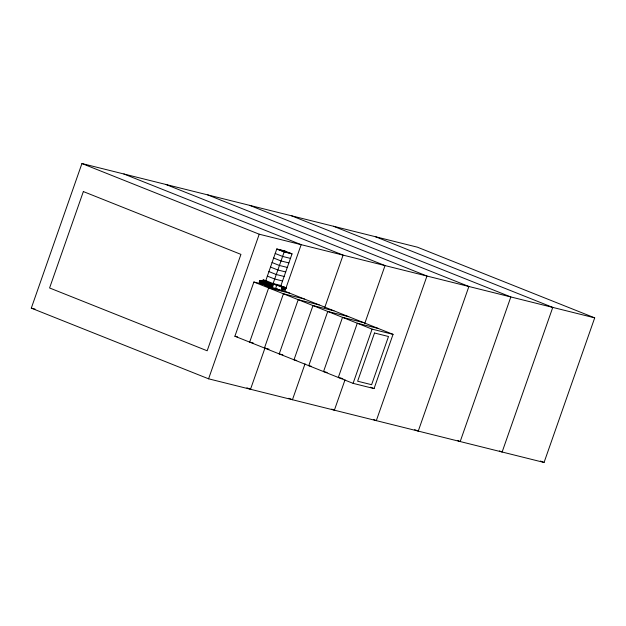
<?xml version="1.0" encoding="UTF-8"?>
<svg xmlns="http://www.w3.org/2000/svg" width="626" height="626" viewBox="0 0 626 626"><rect width="100%" height="100%" fill="white"/><g stroke="black" fill="none" stroke-linecap="round" stroke-linejoin="round"><path stroke-width="0.94" d="M262.169 281.739L262.576 281.168L261.637 283.656M262.49 281.825L262.364 282.201M263.476 282.068L263.421 282.475L263.577 281.896M264.133 282.232L264.462 281.645L271.261 284.243L270.659 285.949L268.155 285.049M265.471 282.467L265.181 283.375L265.408 282.561M264.18 283.398L263.976 283.961L264.109 283.476M264.814 282.623L263.53 282.365M267.106 283.195L267.482 283.187M267.764 283.359L267.623 283.735M282.835 287.115L282.553 287.71L282.78 286.896M283.163 287.201L282.459 288.891M283.821 287.365L283.625 287.725M268.382 283.508L268.28 283.899M282.052 289.118L283.367 289.447L284.157 287.185L281.504 286.567L281.457 286.974M281.817 286.857L281.418 286.825M282.866 286.911L286.004 287.921L280.73 285.918M283.202 287.514L283.421 288.14L283.844 287.162M266.285 283.977L266.105 284.752M266.41 283.899L266.723 282.889L266.073 284.807M267.325 283.312L267.059 284.063L266.911 283.202M267.169 284.509L266.981 284.971L267.349 284.251M267.365 284.134L267.654 283.39L267.247 284.055L268.006 284.407L267.74 285.166L267.905 284.689M267.764 283.969L268.03 283.218L267.466 284.822M267.967 284.29L268.225 283.531L267.936 284.282M268.124 283.758L268.343 284.384L268.687 283.375L268.014 285.229L268.249 284.47M268.476 284.838L268.319 285.307L268.664 284.572L269.321 284.736L269.055 285.487M268.906 284.634L268.64 285.386L265.886 284.439L267.552 284.603L267.388 285.073M269.29 283.797L268.671 285.393L268.992 284.658M268.969 285.472L269.571 283.907M269.438 284.141L269.36 284.634L269.407 284.134M269.97 284.9L269.712 285.652L269.884 284.877M270.189 284.024L269.931 284.775L270.518 284.102M269.955 285.714L270.299 284.986L269.931 285.706L270.174 285.26L269.571 284.963M270.44 285.323L270.283 285.8L270.542 285.041M268.484 285.112L269.642 284.822L269.352 285.566L269.947 283.914L269.657 284.713L270.925 285.135L270.69 285.902L270.87 285.127M270.557 284.877L271.261 284.29M265.526 284.58L270.988 286.027L271.199 285.206L270.909 285.957M271.402 284.634L271.238 285.104L271.496 284.353L266.105 283.257M285.613 288.805L282.326 288.289L282.138 288.75L282.756 288.085L285.706 288.782L282.686 287.96L282.968 287.209L282.803 287.71M282.709 287.968L283.03 287.224M282.67 288.07L282.819 288.922L282.991 288.148M283.695 288.21L284.087 287.217L283.32 289.376L282.06 289.063M284.063 288.414L283.797 289.165L283.977 288.39M284.024 288.289L284.368 287.561M284.204 288.758L284.102 289.243M284.65 288.719L285.08 289.486L285.378 288.743L284.345 288.312L284.595 287.921M284.642 289.322L284.963 288.641L284.705 289.392L282.866 288.805M285.049 288.664L284.76 289.408L285.26 287.78M285.386 288.633L285.675 287.882L285.417 288.641L284.971 288.469L285.573 288.163M285.659 288.703L285.918 287.944M260.205 281.512L259.657 281.379L259.391 282.13L268.945 285.847L263.702 284.54L264.868 281.739L264.282 283.108L264.415 282.623M259.954 280.518L259.688 281.27C259.297 279.329 266.715 281.152 264.814 282.827L265.041 282.052M259.962 281.45L259.641 282.193L259.9 281.442M260.205 280.581L259.907 281.324L260.283 280.597M260.831 280.738L260.643 281.512L260.854 280.745L266.966 282.545M261.191 280.769L260.893 281.614L261.183 280.824M261.089 281.105L261.042 281.457M261.511 280.91L261.918 281.004M262.153 281.371L261.245 283.132M262.826 281.23L262.529 281.982L262.779 281.528M264.391 283.805L263.116 283.523L263.867 281.497L263.21 282.146L263.46 281.7M263.069 282.177L263.804 281.481M264.133 281.559L263.421 283.453M264.211 281.583L263.867 281.958L264.415 281.997M264.524 283.218L264.227 284.071L264.195 283.14M264.994 282.083L264.704 282.842M265.925 282.991L265.76 283.461L266.066 282.725M266.394 282.803L266.081 283.821L271.285 285.182L266.05 283.813L266.246 283.343L259.829 280.792L260.541 281.027L260.346 281.489M268.21 283.836L268.022 284.298L268.358 283.296M269.243 283.828L268.695 285.456L268.476 284.775L268.077 285.573M281.747 286.904L281.536 287.162M282.123 286.731L282.647 286.653L282.076 286.919M282.349 287.091L284.243 287.835L284.102 288.312M283.108 286.974L282.842 287.725M283.335 287.342L283.015 288.038M264.329 282.811L261.465 282.099L261.199 282.85L264.078 283.617M261.441 282.913L261.668 282.146L261.59 282.889M262.091 281.317L261.707 282.036M261.527 282.929L261.691 282.459M270.088 284.306L269.9 284.767L270.479 284.4L261.519 280.847L261.23 281.825L261.864 282.091L261.989 281.598M262.02 282.545L261.77 282.991L262.231 281.551M262.067 283.062L262.263 282.6M262.184 283.093L262.349 282.623M262.482 282.24L263.108 281.669L262.505 283.445M262.771 282.42L262.427 283.155L262.654 282.389M262.732 282.662L262.889 281.825M262.513 283.179L262.677 282.702M263.241 282.85L263.084 283.32L263.812 281.418M263.17 283.343L263.327 282.866M263.413 283.398L263.757 282.67M263.671 282.529L264.055 281.81M263.734 283.484L263.898 283.007M264.195 282.154L264.164 282.662M263.984 283.03L264.477 283.875M264.117 282.647L264.54 281.661L263.53 284.353M264.688 282.788L264.853 282.318M265.017 282.866L276.786 248.968L284.65 250.924L292.037 253.874L280.964 285.503L273.1 283.547L265.714 280.597M265.995 284.728L266.34 283.993M266.3 283.875L266.543 283.421M266.488 284.337L266.324 284.807L266.598 284.368M266.629 283.954L267.239 283.288M266.95 284.032L267.2 283.586M266.512 284.29L266.731 284.916L267.02 284.165M267.091 285.002L267.247 284.533M268.264 284.36L268.64 283.633M268.069 285.245L268.664 284.572M268.374 284.392L268.507 283.914M268.617 285.386L268.859 284.932M268.922 284.525L269.188 284.079L269 284.548M268.945 285.464L269.227 284.713M269.548 285.104L269.274 285.542L269.532 284.791M269.845 284.243L269.571 284.689L269.861 283.938L269.438 284.087M269.603 285.628L270.197 285.268L270.033 285.738M270.009 284.799L270.275 284.048M270.338 284.877L270.502 284.407M270.526 285.346L270.667 285.894M270.831 284.486L270.667 284.963L270.933 284.212L263.483 281.34L262.897 283.218M270.581 285.871L270.768 285.409M270.886 285.018L271.16 284.572L270.995 285.041M282.052 288.735L282.216 288.257M282.162 288.758L282.326 288.289M282.459 288.836L282.185 288.195L282.459 288.836L282.655 288.367M282.952 287.514L282.795 287.983L282.545 287.357M282.709 288.899L282.897 288.43M283.116 288.07L283.382 287.311M283.476 289.087L283.735 288.336L283.038 288.977L282.686 288.234M283.148 289.009L282.897 288.375M283.664 288.203L284.04 287.475M283.688 289.142L283.961 288.696M283.993 288.281L284.282 287.537M284.321 288.367L284.611 287.616M284.486 287.897L284.76 288.476L285.026 287.725L284.423 289.384M284.673 289.384L284.861 288.922M284.979 288.531L285.166 288.062M284.783 289.415L284.947 288.946M285.088 288.555L285.253 288.085L281.168 286.536M285.292 288.719L285.002 289.47L285.276 289.024M285.636 288.696L285.824 288.226L282.764 287.303M267.474 283.594L267.693 284.22L267.513 283.821M269.681 285.652L269.869 285.182M269.986 284.791L270.174 284.329L260.502 280.651M270.964 285.033L270.847 284.188M282.788 288.915L282.983 288.453M283.281 287.592L283.093 288.062L283.296 287.295M282.678 288.829L283.195 288.508M283.633 288.617L282.882 289.267M283.938 287.757L283.75 288.226L284.72 288.578L284.454 289.329L284.634 288.555M283.774 289.165L283.938 288.688L283.015 288.312M284.079 288.304L283.86 287.678M31.3 308.141L81.936 163.535L417.417 247.184L594.7 317.859L544.064 462.465L208.583 378.816L31.3 308.141L35.025 309.072M208.583 378.816L259.227 234.21L594.7 317.859M281.802 290.01L393.042 334.354L374.051 388.582L353.087 383.355L234.891 336.24L253.882 282.013L268.898 285.777L260.322 282.357L260.541 281.903M269 283.875L269.094 283.484L268.296 285.683L259.281 282.146L259.876 280.44L265.119 281.747L271.59 284.329L265.651 282.921M259.61 282.232L260.205 280.526M260.025 282.342L259.837 281.63M260.979 282.561L264.415 283.562M264.36 284.705L260.932 283.437L261.723 281.176L261.496 281.99L264.407 282.725M261.84 280.933L261.019 283.414L264.368 284.274M261.457 282.968L262.169 281.066L261.934 281.489M261.457 283.523L261.152 283.038L264.039 284.259L260.932 283.437M261.864 282.091L262.028 281.622M261.848 283.281L262.38 281.77M262.114 283.132L263.155 279.916L265.964 280.612M262.067 283.766L261.762 283.281M262.239 283.054L262.904 281.254M262.106 283.688L261.809 283.202M262.685 282.279L262.92 281.731M263.147 281.317L262.247 283.907L264 284.337M262.685 284.016L262.419 283.445M263.045 283.304L263.28 282.756M262.92 284.102L263.515 283.719M263.092 284.243L263.264 283.781M263.515 283.586L264.141 281.504M263.343 284.173L263.554 283.633M263.562 284.227L264.469 281.583M264.211 283.954L264.493 283.148L261.3 282.357M264.368 284.65L264.618 283.914M265.033 282.921L265.416 281.927M265.103 283.296L265.267 282.827M265.111 283.664L264.884 284.188L265.009 283.703M264.806 284.76L264.501 284.274M265.095 283.828L264.962 284.204L265.095 283.719M265.401 283.727L265.025 284.814L261.621 283.562M265.064 284.728L265.44 283.742M265.463 284.267L265.643 283.789M265.706 283.789L265.51 284.353L265.667 283.868M265.839 283.539L266.23 282.349M265.455 284.924L265.8 284.11L271.097 285.487M265.987 283.328L266.355 282.381L261.598 281.497M265.62 284.963L266.441 282.702L266.879 282.811M265.674 285.033L266.559 282.428L266.958 282.647M265.964 284.83L266.136 284.368M266.113 285.088L266.355 284.423M266.919 282.733L266.707 283.304M266.293 284.744L266.606 284.063L264.203 283.077M266.332 285.143L267.177 282.702M266.731 284.971L267.615 282.811L267.138 282.788M266.77 285.253L266.465 284.76M266.981 285.362L267.795 282.952L268.233 283.054L267.803 284.032M267.325 284.587L267.388 284.298M267.427 285.409L267.122 284.924M267.607 285.073L267.92 284.392L267.631 285.135L268.233 284.775L268.045 285.237L268.21 284.767L267.279 284.392M267.638 285.519L268.405 283.195L268.844 283.304L268.038 285.292M268.734 285.738L269.11 284.932M269.571 285.566L269.736 285.088M270.268 284.001L269.673 285.706L266.465 284.47M270.002 285.785L270.596 284.079M270.33 285.871L270.925 284.165M270.166 286.708L270.855 286.943L271.911 283.93L271.191 283.789L270.205 286.778L262.764 283.852M270.768 286.857L271.794 283.938M267.623 285.988L264.133 285.12L271.52 288.062L284.181 251.91L292.037 253.874M271.52 288.062L281.935 290.707L283.249 286.943L276.7 285.307L275.385 289.079L272.302 287.85L273.625 284.087L285.675 287.843L285.08 289.541M280.808 286.512L281.371 286.246M281.238 287.381L281.59 286.301M281.653 287.084L281.95 286.567M281.99 286.489L281.786 287.06M282.428 287.96L282.13 288.805L283.32 289.376M282.631 287.334L282.827 286.786M282.662 289.212L283.077 288.171M282.709 289.282L283.5 287.021M283.108 289.055L283.828 287.107M283.766 289.22L284.36 287.514M283.993 289.157L284.306 288.476M284.094 289.298L284.689 287.592M285.057 289.478L285.589 287.866M265.033 347.821L250.517 389.27L246.902 387.823M284.713 291.638L301.161 244.664L123.87 173.989M305.034 363.808L292.452 399.724L288.836 398.285M324.706 307.624L343.095 255.118L165.812 184.451M345.036 379.786L334.386 410.179L331.678 409.099M364.708 323.603L385.029 265.58L207.746 194.905M353.087 383.355L372.079 329.127L393.042 334.354M259.367 282.123L260.189 281.817L260.048 282.295M260.619 282.436L260.784 281.966L260.596 282.428M263.538 282.232L263.71 281.763M260.103 281.794L259.939 282.263L260.236 281.465L259.579 281.285L261.543 282.005M264.305 284.04L264.438 283.664M265.174 284.251L265.424 283.805M268.178 284.071L268.311 283.555M283.257 287.827L283.421 287.467M262.419 281.403L262.192 282.17M263.077 281.567L262.81 282.318L261.253 281.755L262.435 282.091M263.726 281.731L263.194 282.318M264.688 282.005L264.415 282.725M265.925 282.584L265.721 283.054M266.042 283.922L265.776 284.673L265.94 284.204L263.233 283.163M266.934 284.141L266.653 284.893L266.895 284.439M267.466 284.587L266.598 283.891M268.961 283.719L268.593 284.447L269.164 284.071L259.876 280.44M283.648 288.312L283.367 289.063L283.938 288.688L283.5 288.523M284.94 287.702L284.65 288.445L284.924 288.007M260.972 281.59L261.167 281.129M263.593 282.248L263.765 281.778M262.951 282.67L262.756 283.234L263.366 281.583L263.178 282.412M265.87 282.467L266.3 282.483M262.552 281.637L265.651 282.318M266.05 283.14L264.352 282.913M259.657 281.379L261.363 282.381M271.105 284.556L270.69 284.4M267.772 283.727L260.768 280.972L261.199 281.191M282.842 287.483L282.49 287.342M285.464 288.14L280.315 286.004M285.448 251.308L278.46 249.571L283.382 251.527L290.37 253.272M290.456 258.389L282.592 256.433L275.205 253.483M288.876 262.912L281.011 260.948L273.625 258.006M287.295 267.427L279.431 265.471L272.044 262.521M285.706 271.95L277.85 269.986L270.463 267.044M284.126 276.465L276.262 274.509L268.875 271.559M282.545 280.988L274.681 279.024L267.294 276.082M271.191 283.789L265.807 281.645L266.402 281.794M281.551 286.379L282.029 286.411M267.099 282.866L267.537 282.975M267.756 283.03L268.186 283.14M264.344 282.263L269.743 283.594M262.458 281.935L262.897 282.044M263.726 282.342L264.203 282.373M264.383 282.506L264.861 282.537M266.347 282.999L266.786 283.108M263.092 282.256L262.568 282.076M281.379 286.841L282.404 287.021M259.281 282.146L260.729 282.522M261.527 282.717L261.926 282.835M262.184 282.882L262.584 282.999M262.458 283.367L262.897 283.468M263.734 283.774L265.627 284.165M266.543 284.525L267.599 284.658M262.38 283.523L263.702 283.891M263.89 283.969L265.565 284.353M265.15 284.439L266.285 284.627M267.772 285.088L268.21 285.198M268.429 285.253L268.867 285.362M264.908 284.478L265.346 284.587M282.021 288.664L285.409 289.627L283.234 288.805M266.191 284.924L264.446 284.486L270.855 286.943M267.067 285.143L267.505 285.245M265.8 285.714L269.29 286.591M272.302 287.85L277.921 289.251M270.722 287.678L277.709 289.423M289.627 293.132L268.656 287.897L249.664 342.125L253.311 343.04M304.4 299.017L283.429 293.79L264.446 348.017L269 349.151M319.174 304.909L298.203 299.682L279.219 353.909L282.866 354.817M333.948 310.801L312.977 305.566L293.993 359.793L296.724 360.474M348.721 316.686L327.75 311.458L308.767 365.686L311.498 366.366M363.495 322.578L342.524 317.351L323.54 371.578L327.187 372.486M378.268 328.47L357.297 323.235L338.314 377.462L342.868 378.597M234.891 336.24L237.63 336.921M266.895 283.508L260.134 280.769M259.774 281.716L260.189 281.872M268.804 284.916L268.421 284.767M262.466 281.144L271.168 284.47M282.044 286.982L281.207 286.7M265.354 284.102L266.817 284.673M264.047 283.774L265.76 284.4M267.169 284.454L267.552 284.603L266.3 284.141M375.483 236.73L552.766 307.405L502.13 452.011L499.415 450.923M333.548 226.276L510.832 296.951L460.188 441.549L457.481 440.469M291.614 215.821L468.897 286.489L418.254 431.095L414.639 429.655M249.68 205.359L426.963 276.035L376.32 420.641L373.612 419.553M81.936 163.535L259.227 234.21M276.786 248.968L284.181 251.91M280.722 286.082L285.581 288.07M263.155 279.916L265.463 280.831M273.625 284.087L276.7 285.307M265.714 281.559L271.911 283.93M281.982 288.891L283.367 289.447M270.229 285.127L270.862 285.331M269.227 284.916L267.936 284.556M268.773 285.151L270.988 286.027M263.601 283.218L266.277 284.181M266.457 284.274L267.49 284.767M261.629 282.725L263.554 283.382M264.962 284.008L265.518 284.274M278.86 289.486L281.935 290.707M274.431 288.116L279.376 290.026M253.882 282.013L372.079 329.127M370.576 387.197L374.051 388.582M540.441 461.026L544.064 462.465M260.338 282.201L261.801 282.788M270.745 284.47L270.589 284.94L270.745 284.47M282.569 288.351L282.404 288.821L282.6 288.359M284.533 288.836L284.376 289.314L284.509 288.836M285.519 289.087L285.354 289.556L285.495 289.079M268.867 284.001L268.703 284.47L268.867 284.001M83.352 191.564L49.587 287.968L207.175 350.787L240.94 254.383L83.352 191.564M260.486 281.888L260.322 282.357L260.463 281.888M374.512 333.009L357.634 381.211L371.609 384.7L388.496 336.498L374.512 333.009M259.884 281.739L259.72 282.209L259.86 281.731M260.181 280.878L260.017 281.356L260.158 280.878"/></g></svg>
